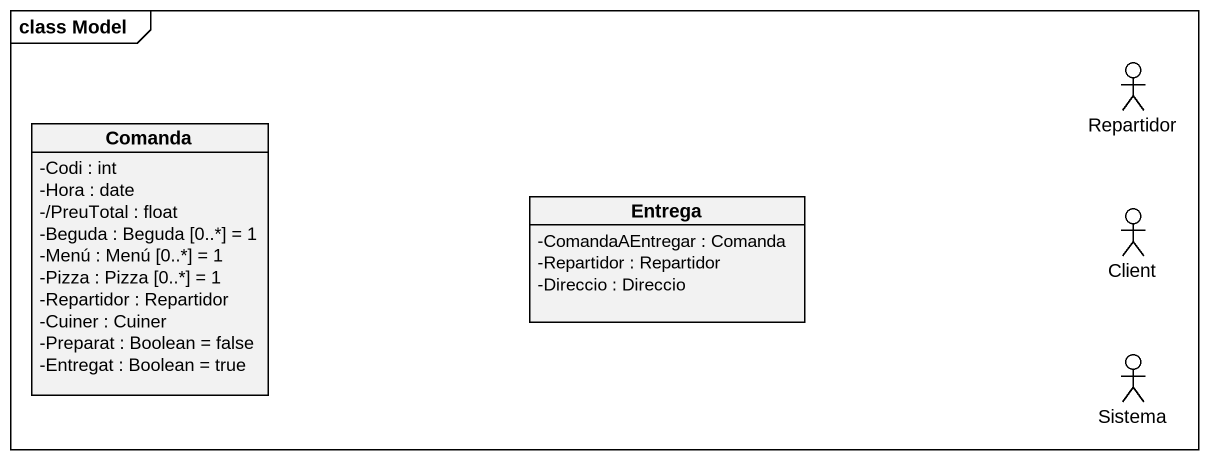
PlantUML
@startuml
mainframe class Model
allowmixing
hide circle
hide empty members
skinparam classAttributeIconSize 0
actor Repartidor
class Comanda {
  -Codi : int
  -Hora : date
  -/PreuTotal : float
  -Beguda : Beguda [0..*] = 1
  -Menú : Menú [0..*] = 1
  -Pizza : Pizza [0..*] = 1
  -Repartidor : Repartidor
  -Cuiner : Cuiner
  -Preparat : Boolean = false
  -Entregat : Boolean = true
}
class Entrega {
  -ComandaAEntregar : Comanda
  -Repartidor : Repartidor
  -Direccio : Direccio
}
actor Client
actor Sistema
@enduml
